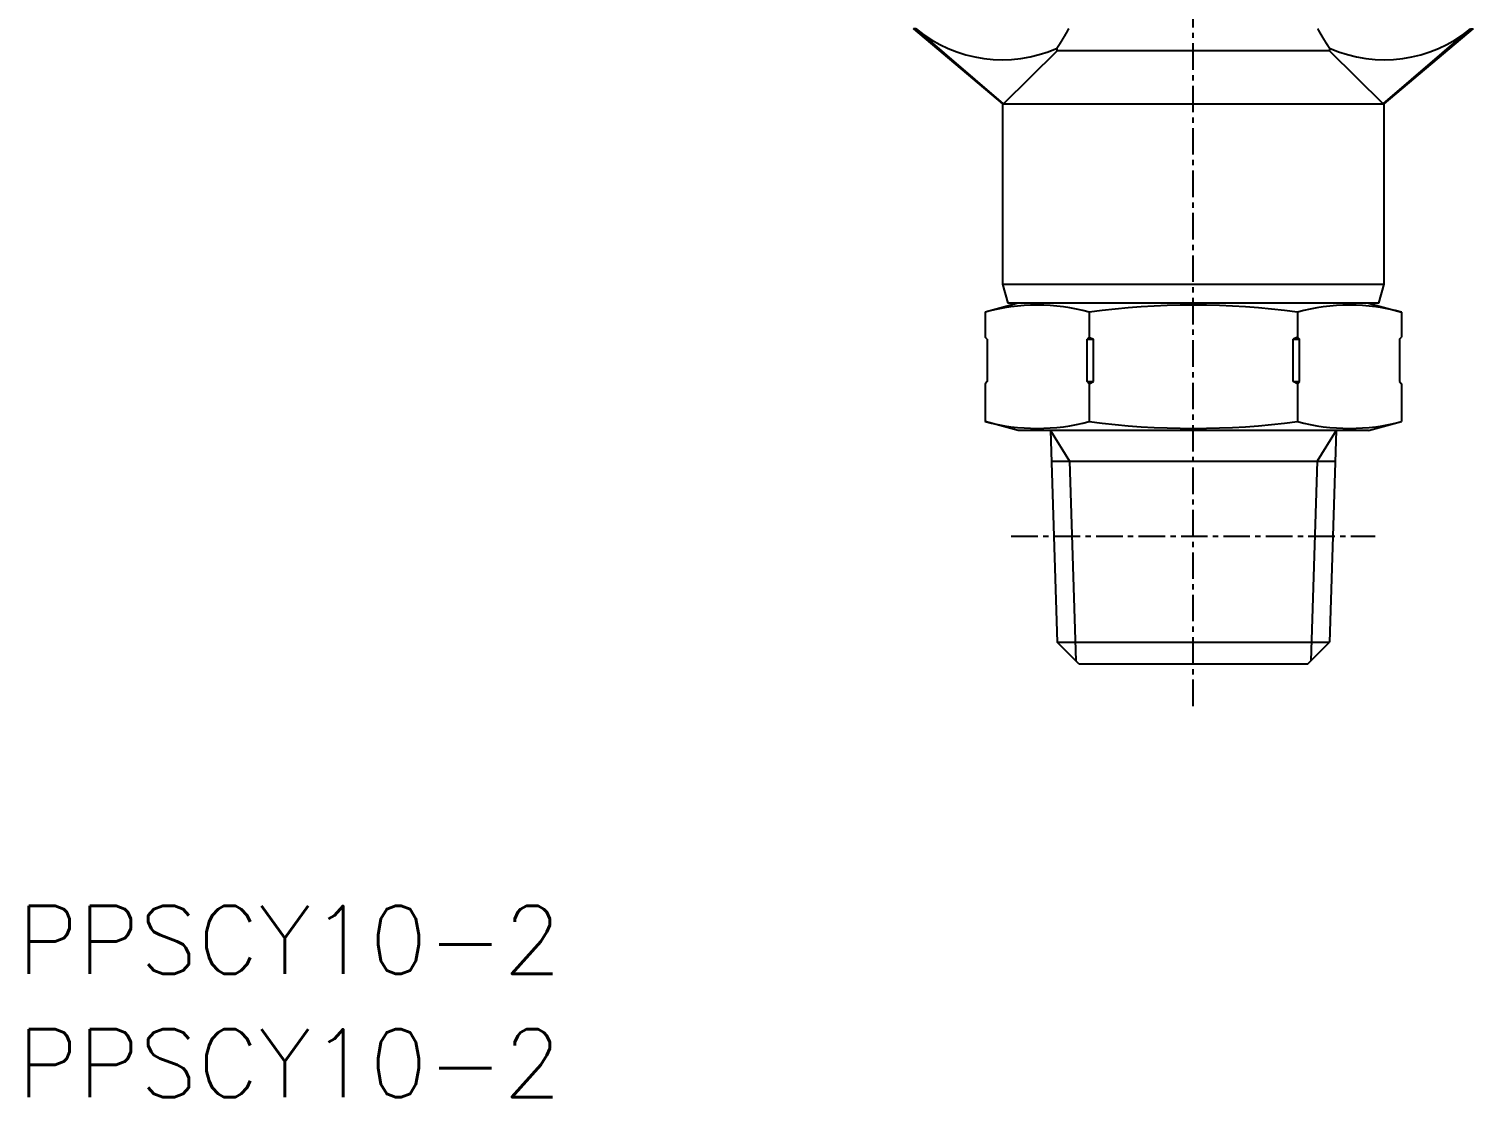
# Model space of a CAD drawing. Extents: x -16 to 106, y -22 to 85.
# Drawn here: x -15.8 to 52.3, y -21.8 to 28.6 of the extents above; entities that cross this region are included whole.
import ezdxf

# ---------------------------------------------------------------- set-up
doc = ezdxf.new("R2010")
doc.units = 0
doc.linetypes.add('CENTER', pattern=[2, 1.25, -0.25, 0.25, -0.25])
doc.layers.get('0').update_dxf_attribs({"linetype": 'CONTINUOUS'})
doc.layers.add('CENTER', color=1, linetype='CENTER')
doc.styles.get("Standard").update_dxf_attribs({"font": 'txt.shx'})

msp = doc.modelspace()

# ---------------------------------------------------------------- linework, layer by layer
at = {"color": 7, "linetype": 'CONTINUOUS'}
for p, q in [((25.89, 28.592), (30.079, 25.062)), ((30.134, 25.062), (26.011, 28.592)), ((48.023, 25.062), (52.146, 28.592)), ((48.079, 25.062), (52.267, 28.592)), ((30.134, 25.062), (32.656, 27.562)), ((32.656, 27.562), (32.656, 27.679)), ((45.501, 27.562), (32.656, 27.562)), ((45.501, 27.679), (45.501, 27.562)), ((45.501, 27.562), (48.023, 25.062)), ((30.079, 25.062), (30.079, 16.562)), ((30.079, 25.062), (48.079, 25.062)), ((48.079, 16.562), (48.079, 25.062)), ((30.079, 16.562), (48.079, 16.562)), ((30.079, 16.562), (30.329, 15.662)), ((47.829, 15.662), (48.079, 16.562)), ((30.829, 15.662), (29.264, 15.243)), ((47.829, 15.662), (30.329, 15.662)), ((47.329, 15.662), (48.894, 15.243)), ((29.264, 15.243), (29.264, 14.062)), ((34.171, 15.243), (34.171, 14.062)), ((43.986, 15.243), (43.986, 14.062)), ((48.894, 15.243), (48.894, 14.062)), ((29.364, 13.962), (29.264, 14.062)), ((29.364, 13.962), (29.364, 11.962)), ((34.171, 14.062), (34.07, 13.962)), ((34.07, 11.962), (34.07, 13.962)), ((34.07, 13.962), (34.374, 13.962)), ((34.171, 14.062), (34.374, 13.962)), ((34.374, 11.962), (34.374, 13.962)), ((43.986, 14.062), (43.783, 13.962)), ((43.783, 11.962), (43.783, 13.962)), ((43.783, 13.962), (44.088, 13.962)), ((43.986, 14.062), (44.088, 13.962)), ((44.088, 11.962), (44.088, 13.962)), ((48.794, 13.962), (48.894, 14.062)), ((48.794, 13.962), (48.794, 11.962)), ((29.364, 11.962), (29.264, 11.862)), ((29.264, 11.862), (29.264, 10.081)), ((34.171, 11.862), (34.07, 11.962)), ((34.07, 11.962), (34.374, 11.962)), ((34.171, 11.862), (34.374, 11.962)), ((34.171, 11.862), (34.171, 10.081)), ((43.986, 11.862), (43.783, 11.962)), ((43.783, 11.962), (44.088, 11.962)), ((43.986, 11.862), (44.088, 11.962)), ((43.986, 11.862), (43.986, 10.081)), ((48.794, 11.962), (48.894, 11.862)), ((48.894, 11.862), (48.894, 10.081)), ((30.829, 9.662), (29.264, 10.081)), ((47.329, 9.662), (30.829, 9.662)), ((32.344, 9.662), (32.656, -0.315)), ((45.813, 9.662), (45.501, -0.315)), ((47.329, 9.662), (48.894, 10.081)), ((32.39, 8.208), (45.768, 8.208)), ((33.679, -1.338), (32.656, -0.315)), ((32.656, -0.315), (45.501, -0.315)), ((44.479, -1.338), (45.501, -0.315)), ((33.679, -1.338), (44.479, -1.338))]:
    msp.add_line(p, q, dxfattribs=at)
at = {"color": 3, "linetype": 'CONTINUOUS'}
for p, q in [((32.344, 9.662), (33.246, 8.208)), ((45.813, 9.662), (44.912, 8.208)), ((33.246, 8.208), (33.54, -1.199)), ((44.912, 8.208), (44.618, -1.199))]:
    msp.add_line(p, q, dxfattribs=at)
at = {"color": 7}
for points in [[(26.011, 28.591, 0), (26.011, 28.591, 0), (26.011, 28.591, 0), (26.01, 28.591, 0), (26.01, 28.591, 0), (26.01, 28.591, 0), (26.009, 28.591, 0), (26.009, 28.591, 0), (26.009, 28.591, 0), (26.009, 28.591, 0), (26.008, 28.591, 0), (26.008, 28.591, 0), (26.008, 28.591, 0), (26.007, 28.591, 0), (26.007, 28.591, 0), (26.007, 28.591, 0), (26.006, 28.591, 0), (26.006, 28.591, 0), (26.006, 28.591, 0), (26.005, 28.591, 0), (26.005, 28.591, 0), (26.005, 28.591, 0), (26.004, 28.591, 0), (26.004, 28.591, 0), (26.004, 28.591, 0), (26.003, 28.591, 0), (26.003, 28.591, 0), (26.003, 28.591, 0), (26.003, 28.591, 0), (26.002, 28.591, 0), (26.002, 28.591, 0), (26.002, 28.591, 0), (26.001, 28.591, 0), (26.001, 28.591, 0), (26, 28.591, 0), (26, 28.591, 0), (26, 28.591, 0), (26, 28.591, 0), (25.999, 28.591, 0), (25.999, 28.591, 0), (25.999, 28.591, 0), (25.998, 28.591, 0), (25.998, 28.591, 0), (25.998, 28.591, 0), (25.997, 28.591, 0), (25.997, 28.591, 0), (25.997, 28.591, 0), (25.996, 28.591, 0), (25.996, 28.591, 0), (25.996, 28.591, 0), (25.995, 28.591, 0), (25.995, 28.591, 0), (25.995, 28.591, 0), (25.994, 28.591, 0), (25.994, 28.591, 0), (25.994, 28.591, 0), (25.994, 28.591, 0), (25.993, 28.591, 0), (25.993, 28.591, 0), (25.993, 28.591, 0), (25.992, 28.591, 0), (25.992, 28.591, 0), (25.992, 28.591, 0), (25.991, 28.591, 0), (25.991, 28.591, 0), (25.991, 28.591, 0), (25.99, 28.591, 0), (25.99, 28.591, 0), (25.99, 28.591, 0), (25.989, 28.591, 0), (25.989, 28.591, 0), (25.989, 28.591, 0), (25.988, 28.591, 0), (25.988, 28.591, 0), (25.988, 28.591, 0), (25.988, 28.591, 0), (25.987, 28.591, 0), (25.987, 28.591, 0), (25.986, 28.591, 0), (25.986, 28.591, 0), (25.986, 28.591, 0), (25.985, 28.591, 0), (25.985, 28.591, 0), (25.985, 28.591, 0), (25.985, 28.591, 0), (25.984, 28.591, 0), (25.984, 28.591, 0), (25.984, 28.591, 0), (25.983, 28.591, 0), (25.983, 28.591, 0), (25.983, 28.591, 0), (25.982, 28.591, 0), (25.982, 28.591, 0), (25.982, 28.591, 0), (25.981, 28.591, 0), (25.981, 28.591, 0), (25.981, 28.591, 0), (25.98, 28.591, 0), (25.98, 28.591, 0), (25.98, 28.591, 0), (25.98, 28.591, 0), (25.979, 28.591, 0), (25.979, 28.591, 0), (25.979, 28.591, 0), (25.978, 28.591, 0), (25.978, 28.591, 0), (25.978, 28.591, 0), (25.977, 28.591, 0), (25.977, 28.591, 0), (25.977, 28.591, 0), (25.976, 28.591, 0), (25.976, 28.591, 0), (25.976, 28.591, 0), (25.975, 28.591, 0), (25.975, 28.591, 0), (25.975, 28.591, 0), (25.974, 28.591, 0), (25.974, 28.591, 0), (25.974, 28.591, 0), (25.973, 28.591, 0), (25.973, 28.591, 0), (25.973, 28.591, 0), (25.973, 28.591, 0), (25.972, 28.591, 0), (25.972, 28.591, 0), (25.971, 28.591, 0), (25.971, 28.591, 0), (25.971, 28.591, 0), (25.971, 28.591, 0), (25.97, 28.591, 0), (25.97, 28.591, 0), (25.97, 28.591, 0), (25.969, 28.591, 0), (25.969, 28.591, 0), (25.969, 28.591, 0), (25.968, 28.591, 0), (25.968, 28.591, 0), (25.968, 28.591, 0), (25.967, 28.591, 0), (25.967, 28.591, 0), (25.967, 28.591, 0), (25.966, 28.591, 0), (25.966, 28.591, 0), (25.966, 28.591, 0), (25.965, 28.591, 0), (25.965, 28.591, 0), (25.965, 28.591, 0), (25.965, 28.591, 0), (25.964, 28.591, 0), (25.964, 28.591, 0), (25.963, 28.591, 0), (25.963, 28.591, 0), (25.963, 28.591, 0), (25.963, 28.591, 0), (25.962, 28.591, 0), (25.962, 28.591, 0), (25.962, 28.591, 0), (25.961, 28.591, 0), (25.961, 28.591, 0), (25.961, 28.591, 0), (25.96, 28.591, 0), (25.96, 28.591, 0), (25.96, 28.591, 0), (25.959, 28.591, 0), (25.959, 28.591, 0), (25.959, 28.591, 0), (25.958, 28.591, 0), (25.958, 28.591, 0), (25.958, 28.591, 0), (25.957, 28.591, 0), (25.957, 28.591, 0), (25.957, 28.591, 0), (25.956, 28.591, 0), (25.956, 28.591, 0), (25.956, 28.591, 0), (25.956, 28.591, 0), (25.955, 28.591, 0), (25.955, 28.591, 0), (25.955, 28.591, 0), (25.954, 28.591, 0), (25.954, 28.591, 0), (25.954, 28.591, 0), (25.953, 28.591, 0), (25.953, 28.591, 0), (25.953, 28.591, 0), (25.952, 28.591, 0), (25.952, 28.591, 0), (25.952, 28.591, 0), (25.951, 28.591, 0), (25.951, 28.59, 0), (25.951, 28.59, 0), (25.95, 28.59, 0), (25.95, 28.59, 0), (25.95, 28.59, 0), (25.95, 28.59, 0), (25.949, 28.59, 0), (25.949, 28.59, 0), (25.948, 28.59, 0), (25.948, 28.59, 0), (25.948, 28.59, 0), (25.948, 28.59, 0), (25.947, 28.59, 0), (25.947, 28.59, 0), (25.947, 28.59, 0), (25.946, 28.59, 0), (25.946, 28.59, 0), (25.946, 28.59, 0), (25.945, 28.59, 0), (25.945, 28.59, 0), (25.945, 28.59, 0), (25.944, 28.59, 0), (25.944, 28.59, 0), (25.944, 28.59, 0), (25.943, 28.59, 0), (25.943, 28.59, 0), (25.943, 28.59, 0), (25.942, 28.59, 0), (25.942, 28.59, 0), (25.942, 28.59, 0), (25.942, 28.59, 0), (25.941, 28.59, 0), (25.941, 28.59, 0), (25.941, 28.59, 0), (25.94, 28.59, 0), (25.94, 28.59, 0), (25.94, 28.59, 0), (25.939, 28.59, 0), (25.939, 28.59, 0), (25.939, 28.59, 0), (25.938, 28.59, 0), (25.938, 28.59, 0), (25.938, 28.59, 0), (25.937, 28.59, 0), (25.937, 28.59, 0), (25.937, 28.59, 0), (25.936, 28.59, 0), (25.936, 28.59, 0), (25.936, 28.59, 0), (25.935, 28.59, 0), (25.935, 28.59, 0), (25.935, 28.59, 0), (25.934, 28.59, 0), (25.934, 28.59, 0), (25.934, 28.59, 0), (25.933, 28.59, 0), (25.933, 28.59, 0), (25.933, 28.59, 0), (25.933, 28.59, 0), (25.932, 28.59, 0), (25.932, 28.59, 0), (25.932, 28.59, 0), (25.931, 28.59, 0), (25.931, 28.589, 0), (25.931, 28.589, 0), (25.93, 28.589, 0), (25.93, 28.589, 0), (25.93, 28.589, 0), (25.929, 28.589, 0), (25.929, 28.589, 0), (25.929, 28.589, 0), (25.928, 28.589, 0), (25.928, 28.589, 0), (25.928, 28.589, 0), (25.927, 28.589, 0), (25.927, 28.589, 0), (25.927, 28.589, 0), (25.927, 28.589, 0), (25.926, 28.589, 0), (25.926, 28.589, 0), (25.926, 28.589, 0), (25.925, 28.589, 0), (25.925, 28.589, 0), (25.925, 28.589, 0), (25.924, 28.589, 0), (25.924, 28.589, 0), (25.924, 28.589, 0), (25.923, 28.589, 0), (25.923, 28.589, 0), (25.923, 28.589, 0), (25.922, 28.589, 0), (25.922, 28.589, 0), (25.922, 28.589, 0), (25.921, 28.589, 0), (25.921, 28.589, 0), (25.921, 28.589, 0), (25.921, 28.589, 0), (25.92, 28.589, 0), (25.92, 28.589, 0), (25.919, 28.589, 0), (25.919, 28.588, 0), (25.919, 28.588, 0), (25.919, 28.588, 0), (25.918, 28.588, 0), (25.918, 28.588, 0), (25.918, 28.588, 0), (25.917, 28.588, 0), (25.917, 28.588, 0), (25.917, 28.588, 0), (25.916, 28.588, 0), (25.916, 28.588, 0), (25.916, 28.588, 0), (25.915, 28.588, 0), (25.915, 28.588, 0), (25.915, 28.588, 0), (25.915, 28.588, 0), (25.914, 28.588, 0), (25.914, 28.588, 0), (25.913, 28.588, 0), (25.913, 28.588, 0), (25.913, 28.588, 0), (25.913, 28.588, 0), (25.912, 28.588, 0), (25.912, 28.588, 0), (25.912, 28.588, 0), (25.911, 28.588, 0), (25.911, 28.588, 0), (25.911, 28.587, 0), (25.91, 28.587, 0), (25.91, 28.587, 0), (25.91, 28.587, 0), (25.909, 28.587, 0), (25.909, 28.587, 0), (25.909, 28.587, 0), (25.908, 28.587, 0), (25.908, 28.587, 0), (25.908, 28.587, 0), (25.907, 28.587, 0), (25.907, 28.587, 0), (25.907, 28.587, 0), (25.907, 28.587, 0), (25.906, 28.587, 0), (25.906, 28.587, 0), (25.905, 28.587, 0), (25.905, 28.587, 0), (25.905, 28.587, 0), (25.905, 28.587, 0), (25.904, 28.587, 0), (25.904, 28.587, 0), (25.904, 28.587, 0), (25.903, 28.587, 0), (25.903, 28.587, 0), (25.903, 28.587, 0), (25.902, 28.587, 0), (25.902, 28.587, 0), (25.902, 28.587, 0), (25.901, 28.587, 0), (25.901, 28.587, 0), (25.901, 28.587, 0), (25.9, 28.587, 0), (25.9, 28.587, 0), (25.9, 28.587, 0), (25.899, 28.587, 0), (25.899, 28.587, 0), (25.899, 28.587, 0), (25.898, 28.587, 0), (25.898, 28.588, 0), (25.898, 28.588, 0), (25.898, 28.588, 0), (25.897, 28.588, 0), (25.897, 28.588, 0), (25.897, 28.588, 0), (25.896, 28.588, 0), (25.896, 28.588, 0), (25.896, 28.588, 0), (25.895, 28.588, 0), (25.895, 28.588, 0), (25.895, 28.589, 0), (25.895, 28.589, 0), (25.894, 28.589, 0), (25.894, 28.589, 0), (25.894, 28.589, 0), (25.893, 28.589, 0), (25.893, 28.59, 0), (25.893, 28.59, 0), (25.893, 28.59, 0), (25.892, 28.59, 0), (25.892, 28.59, 0), (25.892, 28.59, 0), (25.892, 28.591, 0), (25.891, 28.591, 0), (25.891, 28.591, 0), (25.891, 28.591, 0), (25.89, 28.591, 0), (25.89, 28.591, 0)], [(32.656, 27.679, 0), (32.658, 27.683, 0), (32.66, 27.686, 0), (32.663, 27.689, 0), (32.665, 27.693, 0), (32.667, 27.696, 0), (32.669, 27.699, 0), (32.671, 27.703, 0), (32.673, 27.706, 0), (32.676, 27.709, 0), (32.678, 27.713, 0), (32.68, 27.716, 0), (32.682, 27.719, 0), (32.684, 27.723, 0), (32.687, 27.726, 0), (32.689, 27.729, 0), (32.691, 27.733, 0), (32.693, 27.736, 0), (32.695, 27.739, 0), (32.697, 27.743, 0), (32.7, 27.746, 0), (32.702, 27.75, 0), (32.704, 27.753, 0), (32.706, 27.756, 0), (32.708, 27.759, 0), (32.71, 27.763, 0), (32.712, 27.766, 0), (32.715, 27.77, 0), (32.717, 27.773, 0), (32.719, 27.776, 0), (32.721, 27.78, 0), (32.723, 27.783, 0), (32.725, 27.786, 0), (32.728, 27.79, 0), (32.73, 27.793, 0), (32.732, 27.796, 0), (32.734, 27.8, 0), (32.736, 27.803, 0), (32.738, 27.806, 0), (32.74, 27.81, 0), (32.743, 27.813, 0), (32.745, 27.817, 0), (32.747, 27.82, 0), (32.749, 27.823, 0), (32.751, 27.827, 0), (32.753, 27.83, 0), (32.755, 27.833, 0), (32.758, 27.837, 0), (32.76, 27.84, 0), (32.762, 27.843, 0), (32.764, 27.847, 0), (32.766, 27.85, 0), (32.768, 27.854, 0), (32.77, 27.857, 0), (32.773, 27.86, 0), (32.775, 27.864, 0), (32.777, 27.867, 0), (32.779, 27.87, 0), (32.781, 27.874, 0), (32.783, 27.877, 0), (32.785, 27.881, 0), (32.788, 27.884, 0), (32.79, 27.887, 0), (32.792, 27.891, 0), (32.794, 27.894, 0), (32.796, 27.897, 0), (32.798, 27.901, 0), (32.8, 27.904, 0), (32.802, 27.907, 0), (32.804, 27.911, 0), (32.807, 27.914, 0), (32.809, 27.918, 0), (32.811, 27.921, 0), (32.813, 27.924, 0), (32.815, 27.928, 0), (32.817, 27.931, 0), (32.819, 27.934, 0), (32.821, 27.938, 0), (32.824, 27.941, 0), (32.826, 27.945, 0), (32.828, 27.948, 0), (32.83, 27.951, 0), (32.832, 27.955, 0), (32.834, 27.958, 0), (32.836, 27.962, 0), (32.838, 27.965, 0), (32.84, 27.968, 0), (32.842, 27.972, 0), (32.844, 27.975, 0), (32.847, 27.978, 0), (32.849, 27.982, 0), (32.851, 27.985, 0), (32.853, 27.989, 0), (32.855, 27.992, 0), (32.857, 27.995, 0), (32.859, 27.999, 0), (32.861, 28.002, 0), (32.863, 28.006, 0), (32.865, 28.009, 0), (32.868, 28.012, 0), (32.87, 28.016, 0), (32.872, 28.019, 0), (32.874, 28.023, 0), (32.876, 28.026, 0), (32.878, 28.029, 0), (32.88, 28.033, 0), (32.882, 28.036, 0), (32.884, 28.04, 0), (32.886, 28.043, 0), (32.889, 28.046, 0), (32.891, 28.05, 0), (32.893, 28.053, 0), (32.895, 28.056, 0), (32.897, 28.06, 0), (32.899, 28.063, 0), (32.901, 28.067, 0), (32.903, 28.07, 0), (32.905, 28.073, 0), (32.907, 28.077, 0), (32.909, 28.08, 0), (32.911, 28.084, 0), (32.913, 28.087, 0), (32.916, 28.09, 0), (32.917, 28.094, 0), (32.92, 28.097, 0), (32.922, 28.101, 0), (32.924, 28.104, 0), (32.926, 28.108, 0), (32.928, 28.111, 0), (32.93, 28.114, 0), (32.932, 28.118, 0), (32.934, 28.121, 0), (32.936, 28.125, 0), (32.938, 28.128, 0), (32.94, 28.131, 0), (32.942, 28.135, 0), (32.944, 28.138, 0), (32.946, 28.142, 0), (32.949, 28.145, 0), (32.95, 28.148, 0), (32.953, 28.152, 0), (32.955, 28.155, 0), (32.957, 28.159, 0), (32.959, 28.162, 0), (32.961, 28.166, 0), (32.963, 28.169, 0), (32.965, 28.172, 0), (32.967, 28.176, 0), (32.969, 28.179, 0), (32.971, 28.183, 0), (32.973, 28.186, 0), (32.975, 28.189, 0), (32.977, 28.193, 0), (32.979, 28.196, 0), (32.981, 28.2, 0), (32.983, 28.203, 0), (32.985, 28.207, 0), (32.987, 28.21, 0), (32.989, 28.213, 0), (32.991, 28.217, 0), (32.993, 28.22, 0), (32.995, 28.224, 0), (32.998, 28.227, 0), (32.999, 28.231, 0), (33.002, 28.234, 0), (33.004, 28.237, 0), (33.006, 28.241, 0), (33.008, 28.244, 0), (33.01, 28.248, 0), (33.012, 28.251, 0), (33.014, 28.255, 0), (33.016, 28.258, 0), (33.018, 28.261, 0), (33.02, 28.265, 0), (33.022, 28.268, 0), (33.024, 28.272, 0), (33.026, 28.275, 0), (33.028, 28.279, 0), (33.03, 28.282, 0), (33.032, 28.285, 0), (33.034, 28.289, 0), (33.036, 28.292, 0), (33.038, 28.296, 0), (33.04, 28.299, 0), (33.042, 28.303, 0), (33.044, 28.306, 0), (33.046, 28.31, 0), (33.048, 28.313, 0), (33.05, 28.316, 0), (33.052, 28.32, 0), (33.054, 28.323, 0), (33.056, 28.327, 0), (33.058, 28.33, 0), (33.06, 28.334, 0), (33.062, 28.337, 0), (33.064, 28.341, 0), (33.066, 28.344, 0), (33.068, 28.347, 0), (33.07, 28.351, 0), (33.072, 28.354, 0), (33.074, 28.358, 0), (33.076, 28.361, 0), (33.078, 28.365, 0), (33.08, 28.368, 0), (33.082, 28.372, 0), (33.084, 28.375, 0), (33.086, 28.378, 0), (33.088, 28.382, 0), (33.09, 28.385, 0), (33.092, 28.389, 0), (33.094, 28.392, 0), (33.096, 28.396, 0), (33.098, 28.399, 0), (33.1, 28.403, 0), (33.102, 28.406, 0), (33.104, 28.41, 0), (33.106, 28.413, 0), (33.108, 28.416, 0), (33.11, 28.42, 0), (33.112, 28.423, 0), (33.114, 28.427, 0), (33.116, 28.43, 0), (33.118, 28.434, 0), (33.12, 28.437, 0), (33.122, 28.441, 0), (33.124, 28.444, 0), (33.126, 28.448, 0), (33.127, 28.451, 0), (33.13, 28.455, 0), (33.131, 28.458, 0), (33.133, 28.462, 0), (33.135, 28.465, 0), (33.137, 28.468, 0), (33.139, 28.472, 0), (33.141, 28.475, 0), (33.143, 28.479, 0), (33.145, 28.482, 0), (33.147, 28.486, 0), (33.149, 28.489, 0), (33.151, 28.493, 0), (33.153, 28.496, 0), (33.155, 28.5, 0), (33.157, 28.503, 0), (33.159, 28.507, 0), (33.161, 28.51, 0), (33.163, 28.514, 0), (33.165, 28.517, 0), (33.167, 28.521, 0), (33.169, 28.524, 0), (33.171, 28.527, 0), (33.172, 28.531, 0), (33.174, 28.535, 0), (33.176, 28.538, 0), (33.178, 28.541, 0), (33.18, 28.545, 0), (33.182, 28.548, 0), (33.184, 28.552, 0), (33.186, 28.555, 0), (33.188, 28.559, 0), (33.19, 28.562, 0), (33.192, 28.566, 0), (33.194, 28.569, 0), (33.196, 28.573, 0), (33.198, 28.576, 0), (33.2, 28.58, 0), (33.202, 28.583, 0), (33.203, 28.587, 0), (33.205, 28.59, 0), (33.207, 28.594, 0)], [(45.501, 27.679, 0), (45.499, 27.683, 0), (45.497, 27.686, 0), (45.495, 27.689, 0), (45.493, 27.693, 0), (45.49, 27.696, 0), (45.488, 27.699, 0), (45.486, 27.703, 0), (45.484, 27.706, 0), (45.482, 27.709, 0), (45.48, 27.713, 0), (45.477, 27.716, 0), (45.475, 27.719, 0), (45.473, 27.723, 0), (45.471, 27.726, 0), (45.469, 27.729, 0), (45.467, 27.733, 0), (45.464, 27.736, 0), (45.462, 27.739, 0), (45.46, 27.743, 0), (45.458, 27.746, 0), (45.456, 27.75, 0), (45.454, 27.753, 0), (45.451, 27.756, 0), (45.449, 27.759, 0), (45.447, 27.763, 0), (45.445, 27.766, 0), (45.443, 27.77, 0), (45.441, 27.773, 0), (45.438, 27.776, 0), (45.436, 27.78, 0), (45.434, 27.783, 0), (45.432, 27.786, 0), (45.43, 27.79, 0), (45.428, 27.793, 0), (45.426, 27.796, 0), (45.423, 27.8, 0), (45.421, 27.803, 0), (45.419, 27.806, 0), (45.417, 27.81, 0), (45.415, 27.813, 0), (45.413, 27.817, 0), (45.411, 27.82, 0), (45.408, 27.823, 0), (45.406, 27.827, 0), (45.404, 27.83, 0), (45.402, 27.833, 0), (45.4, 27.837, 0), (45.398, 27.84, 0), (45.396, 27.843, 0), (45.393, 27.847, 0), (45.391, 27.85, 0), (45.389, 27.854, 0), (45.387, 27.857, 0), (45.385, 27.86, 0), (45.383, 27.864, 0), (45.381, 27.867, 0), (45.379, 27.87, 0), (45.376, 27.874, 0), (45.374, 27.877, 0), (45.372, 27.881, 0), (45.37, 27.884, 0), (45.368, 27.887, 0), (45.366, 27.891, 0), (45.364, 27.894, 0), (45.361, 27.897, 0), (45.359, 27.901, 0), (45.357, 27.904, 0), (45.355, 27.907, 0), (45.353, 27.911, 0), (45.351, 27.914, 0), (45.349, 27.918, 0), (45.347, 27.921, 0), (45.344, 27.924, 0), (45.342, 27.928, 0), (45.34, 27.931, 0), (45.338, 27.934, 0), (45.336, 27.938, 0), (45.334, 27.941, 0), (45.332, 27.945, 0), (45.33, 27.948, 0), (45.328, 27.951, 0), (45.325, 27.955, 0), (45.323, 27.958, 0), (45.321, 27.962, 0), (45.319, 27.965, 0), (45.317, 27.968, 0), (45.315, 27.972, 0), (45.313, 27.975, 0), (45.311, 27.978, 0), (45.309, 27.982, 0), (45.307, 27.985, 0), (45.304, 27.989, 0), (45.302, 27.992, 0), (45.3, 27.995, 0), (45.298, 27.999, 0), (45.296, 28.002, 0), (45.294, 28.006, 0), (45.292, 28.009, 0), (45.29, 28.012, 0), (45.288, 28.016, 0), (45.286, 28.019, 0), (45.284, 28.023, 0), (45.282, 28.026, 0), (45.279, 28.029, 0), (45.277, 28.033, 0), (45.275, 28.036, 0), (45.273, 28.04, 0), (45.271, 28.043, 0), (45.269, 28.046, 0), (45.267, 28.05, 0), (45.265, 28.053, 0), (45.263, 28.056, 0), (45.261, 28.06, 0), (45.259, 28.063, 0), (45.257, 28.067, 0), (45.254, 28.07, 0), (45.252, 28.073, 0), (45.25, 28.077, 0), (45.248, 28.08, 0), (45.246, 28.084, 0), (45.244, 28.087, 0), (45.242, 28.09, 0), (45.24, 28.094, 0), (45.238, 28.097, 0), (45.236, 28.101, 0), (45.234, 28.104, 0), (45.232, 28.108, 0), (45.23, 28.111, 0), (45.227, 28.114, 0), (45.225, 28.118, 0), (45.223, 28.121, 0), (45.221, 28.125, 0), (45.219, 28.128, 0), (45.217, 28.131, 0), (45.215, 28.135, 0), (45.213, 28.138, 0), (45.211, 28.142, 0), (45.209, 28.145, 0), (45.207, 28.148, 0), (45.205, 28.152, 0), (45.203, 28.155, 0), (45.201, 28.159, 0), (45.199, 28.162, 0), (45.197, 28.166, 0), (45.195, 28.169, 0), (45.193, 28.172, 0), (45.191, 28.176, 0), (45.188, 28.179, 0), (45.187, 28.183, 0), (45.184, 28.186, 0), (45.182, 28.189, 0), (45.18, 28.193, 0), (45.178, 28.196, 0), (45.176, 28.2, 0), (45.174, 28.203, 0), (45.172, 28.207, 0), (45.17, 28.21, 0), (45.168, 28.213, 0), (45.166, 28.217, 0), (45.164, 28.22, 0), (45.162, 28.224, 0), (45.16, 28.227, 0), (45.158, 28.231, 0), (45.156, 28.234, 0), (45.154, 28.237, 0), (45.152, 28.241, 0), (45.15, 28.244, 0), (45.148, 28.248, 0), (45.146, 28.251, 0), (45.144, 28.255, 0), (45.142, 28.258, 0), (45.14, 28.261, 0), (45.138, 28.265, 0), (45.136, 28.268, 0), (45.134, 28.272, 0), (45.132, 28.275, 0), (45.13, 28.279, 0), (45.128, 28.282, 0), (45.126, 28.285, 0), (45.123, 28.289, 0), (45.121, 28.292, 0), (45.12, 28.296, 0), (45.117, 28.299, 0), (45.115, 28.303, 0), (45.114, 28.306, 0), (45.111, 28.31, 0), (45.109, 28.313, 0), (45.108, 28.316, 0), (45.105, 28.32, 0), (45.103, 28.323, 0), (45.101, 28.327, 0), (45.099, 28.33, 0), (45.097, 28.334, 0), (45.095, 28.337, 0), (45.093, 28.341, 0), (45.091, 28.344, 0), (45.089, 28.347, 0), (45.087, 28.351, 0), (45.085, 28.354, 0), (45.084, 28.358, 0), (45.081, 28.361, 0), (45.08, 28.365, 0), (45.078, 28.368, 0), (45.075, 28.372, 0), (45.074, 28.375, 0), (45.072, 28.378, 0), (45.069, 28.382, 0), (45.068, 28.385, 0), (45.066, 28.389, 0), (45.064, 28.392, 0), (45.062, 28.396, 0), (45.06, 28.399, 0), (45.058, 28.403, 0), (45.056, 28.406, 0), (45.054, 28.41, 0), (45.052, 28.413, 0), (45.05, 28.416, 0), (45.048, 28.42, 0), (45.046, 28.423, 0), (45.044, 28.427, 0), (45.042, 28.43, 0), (45.04, 28.434, 0), (45.038, 28.437, 0), (45.036, 28.441, 0), (45.034, 28.444, 0), (45.032, 28.448, 0), (45.03, 28.451, 0), (45.028, 28.455, 0), (45.026, 28.458, 0), (45.024, 28.462, 0), (45.022, 28.465, 0), (45.02, 28.468, 0), (45.018, 28.472, 0), (45.016, 28.475, 0), (45.014, 28.479, 0), (45.012, 28.482, 0), (45.01, 28.486, 0), (45.008, 28.489, 0), (45.006, 28.493, 0), (45.005, 28.496, 0), (45.002, 28.5, 0), (45.001, 28.503, 0), (44.999, 28.507, 0), (44.997, 28.51, 0), (44.995, 28.514, 0), (44.993, 28.517, 0), (44.991, 28.521, 0), (44.989, 28.524, 0), (44.987, 28.527, 0), (44.985, 28.531, 0), (44.983, 28.535, 0), (44.981, 28.538, 0), (44.979, 28.541, 0), (44.977, 28.545, 0), (44.975, 28.548, 0), (44.973, 28.552, 0), (44.971, 28.555, 0), (44.969, 28.559, 0), (44.968, 28.562, 0), (44.966, 28.566, 0), (44.964, 28.569, 0), (44.962, 28.573, 0), (44.96, 28.576, 0), (44.958, 28.58, 0), (44.956, 28.583, 0), (44.954, 28.587, 0), (44.952, 28.59, 0), (44.95, 28.594, 0)], [(52.146, 28.591, 0), (52.146, 28.591, 0), (52.147, 28.591, 0), (52.147, 28.591, 0), (52.147, 28.591, 0), (52.148, 28.591, 0), (52.148, 28.591, 0), (52.148, 28.591, 0), (52.149, 28.591, 0), (52.149, 28.591, 0), (52.149, 28.591, 0), (52.15, 28.591, 0), (52.15, 28.591, 0), (52.15, 28.591, 0), (52.151, 28.591, 0), (52.151, 28.591, 0), (52.151, 28.591, 0), (52.151, 28.591, 0), (52.152, 28.591, 0), (52.152, 28.591, 0), (52.153, 28.591, 0), (52.153, 28.591, 0), (52.153, 28.591, 0), (52.153, 28.591, 0), (52.154, 28.591, 0), (52.154, 28.591, 0), (52.154, 28.591, 0), (52.155, 28.591, 0), (52.155, 28.591, 0), (52.155, 28.591, 0), (52.156, 28.591, 0), (52.156, 28.591, 0), (52.156, 28.591, 0), (52.157, 28.591, 0), (52.157, 28.591, 0), (52.157, 28.591, 0), (52.158, 28.591, 0), (52.158, 28.591, 0), (52.158, 28.591, 0), (52.158, 28.591, 0), (52.159, 28.591, 0), (52.159, 28.591, 0), (52.16, 28.591, 0), (52.16, 28.591, 0), (52.16, 28.591, 0), (52.16, 28.591, 0), (52.161, 28.591, 0), (52.161, 28.591, 0), (52.161, 28.591, 0), (52.162, 28.591, 0), (52.162, 28.591, 0), (52.162, 28.591, 0), (52.163, 28.591, 0), (52.163, 28.591, 0), (52.163, 28.591, 0), (52.164, 28.591, 0), (52.164, 28.591, 0), (52.164, 28.591, 0), (52.165, 28.591, 0), (52.165, 28.591, 0), (52.165, 28.591, 0), (52.166, 28.591, 0), (52.166, 28.591, 0), (52.166, 28.591, 0), (52.166, 28.591, 0), (52.167, 28.591, 0), (52.167, 28.591, 0), (52.167, 28.591, 0), (52.168, 28.591, 0), (52.168, 28.591, 0), (52.168, 28.591, 0), (52.169, 28.591, 0), (52.169, 28.591, 0), (52.169, 28.591, 0), (52.17, 28.591, 0), (52.17, 28.591, 0), (52.17, 28.591, 0), (52.171, 28.591, 0), (52.171, 28.591, 0), (52.171, 28.591, 0), (52.172, 28.591, 0), (52.172, 28.591, 0), (52.172, 28.591, 0), (52.173, 28.591, 0), (52.173, 28.591, 0), (52.173, 28.591, 0), (52.173, 28.591, 0), (52.174, 28.591, 0), (52.174, 28.591, 0), (52.175, 28.591, 0), (52.175, 28.591, 0), (52.175, 28.591, 0), (52.175, 28.591, 0), (52.176, 28.591, 0), (52.176, 28.591, 0), (52.176, 28.591, 0), (52.177, 28.591, 0), (52.177, 28.591, 0), (52.177, 28.591, 0), (52.178, 28.591, 0), (52.178, 28.591, 0), (52.178, 28.591, 0), (52.179, 28.591, 0), (52.179, 28.591, 0), (52.179, 28.591, 0), (52.18, 28.591, 0), (52.18, 28.591, 0), (52.18, 28.591, 0), (52.181, 28.591, 0), (52.181, 28.591, 0), (52.181, 28.591, 0), (52.181, 28.591, 0), (52.182, 28.591, 0), (52.182, 28.591, 0), (52.182, 28.591, 0), (52.183, 28.591, 0), (52.183, 28.591, 0), (52.183, 28.591, 0), (52.184, 28.591, 0), (52.184, 28.591, 0), (52.184, 28.591, 0), (52.185, 28.591, 0), (52.185, 28.591, 0), (52.185, 28.591, 0), (52.186, 28.591, 0), (52.186, 28.591, 0), (52.186, 28.591, 0), (52.187, 28.591, 0), (52.187, 28.591, 0), (52.187, 28.591, 0), (52.188, 28.591, 0), (52.188, 28.591, 0), (52.188, 28.591, 0), (52.188, 28.591, 0), (52.189, 28.591, 0), (52.189, 28.591, 0), (52.19, 28.591, 0), (52.19, 28.591, 0), (52.19, 28.591, 0), (52.19, 28.591, 0), (52.191, 28.591, 0), (52.191, 28.591, 0), (52.191, 28.591, 0), (52.192, 28.591, 0), (52.192, 28.591, 0), (52.192, 28.591, 0), (52.193, 28.591, 0), (52.193, 28.591, 0), (52.193, 28.591, 0), (52.194, 28.591, 0), (52.194, 28.591, 0), (52.194, 28.591, 0), (52.195, 28.591, 0), (52.195, 28.591, 0), (52.195, 28.591, 0), (52.196, 28.591, 0), (52.196, 28.591, 0), (52.196, 28.591, 0), (52.197, 28.591, 0), (52.197, 28.591, 0), (52.197, 28.591, 0), (52.197, 28.591, 0), (52.198, 28.591, 0), (52.198, 28.591, 0), (52.198, 28.591, 0), (52.199, 28.591, 0), (52.199, 28.591, 0), (52.199, 28.591, 0), (52.2, 28.591, 0), (52.2, 28.591, 0), (52.2, 28.591, 0), (52.201, 28.591, 0), (52.201, 28.591, 0), (52.201, 28.591, 0), (52.202, 28.591, 0), (52.202, 28.591, 0), (52.202, 28.591, 0), (52.203, 28.591, 0), (52.203, 28.591, 0), (52.203, 28.591, 0), (52.203, 28.591, 0), (52.204, 28.591, 0), (52.204, 28.591, 0), (52.205, 28.591, 0), (52.205, 28.591, 0), (52.205, 28.591, 0), (52.205, 28.591, 0), (52.206, 28.591, 0), (52.206, 28.591, 0), (52.206, 28.59, 0), (52.207, 28.59, 0), (52.207, 28.59, 0), (52.207, 28.59, 0), (52.208, 28.59, 0), (52.208, 28.59, 0), (52.208, 28.59, 0), (52.209, 28.59, 0), (52.209, 28.59, 0), (52.209, 28.59, 0), (52.21, 28.59, 0), (52.21, 28.59, 0), (52.21, 28.59, 0), (52.211, 28.59, 0), (52.211, 28.59, 0), (52.211, 28.59, 0), (52.212, 28.59, 0), (52.212, 28.59, 0), (52.212, 28.59, 0), (52.212, 28.59, 0), (52.213, 28.59, 0), (52.213, 28.59, 0), (52.213, 28.59, 0), (52.214, 28.59, 0), (52.214, 28.59, 0), (52.214, 28.59, 0), (52.215, 28.59, 0), (52.215, 28.59, 0), (52.215, 28.59, 0), (52.216, 28.59, 0), (52.216, 28.59, 0), (52.216, 28.59, 0), (52.217, 28.59, 0), (52.217, 28.59, 0), (52.217, 28.59, 0), (52.218, 28.59, 0), (52.218, 28.59, 0), (52.218, 28.59, 0), (52.218, 28.59, 0), (52.219, 28.59, 0), (52.219, 28.59, 0), (52.219, 28.59, 0), (52.22, 28.59, 0), (52.22, 28.59, 0), (52.22, 28.59, 0), (52.221, 28.59, 0), (52.221, 28.59, 0), (52.221, 28.59, 0), (52.222, 28.59, 0), (52.222, 28.59, 0), (52.222, 28.59, 0), (52.223, 28.59, 0), (52.223, 28.59, 0), (52.223, 28.59, 0), (52.224, 28.59, 0), (52.224, 28.59, 0), (52.224, 28.59, 0), (52.225, 28.59, 0), (52.225, 28.59, 0), (52.225, 28.59, 0), (52.225, 28.59, 0), (52.226, 28.59, 0), (52.226, 28.59, 0), (52.227, 28.589, 0), (52.227, 28.589, 0), (52.227, 28.589, 0), (52.227, 28.589, 0), (52.228, 28.589, 0), (52.228, 28.589, 0), (52.228, 28.589, 0), (52.229, 28.589, 0), (52.229, 28.589, 0), (52.229, 28.589, 0), (52.23, 28.589, 0), (52.23, 28.589, 0), (52.23, 28.589, 0), (52.231, 28.589, 0), (52.231, 28.589, 0), (52.231, 28.589, 0), (52.232, 28.589, 0), (52.232, 28.589, 0), (52.232, 28.589, 0), (52.233, 28.589, 0), (52.233, 28.589, 0), (52.233, 28.589, 0), (52.233, 28.589, 0), (52.234, 28.589, 0), (52.234, 28.589, 0), (52.234, 28.589, 0), (52.235, 28.589, 0), (52.235, 28.589, 0), (52.235, 28.589, 0), (52.236, 28.589, 0), (52.236, 28.589, 0), (52.236, 28.589, 0), (52.237, 28.589, 0), (52.237, 28.589, 0), (52.237, 28.589, 0), (52.238, 28.589, 0), (52.238, 28.589, 0), (52.238, 28.588, 0), (52.239, 28.588, 0), (52.239, 28.588, 0), (52.239, 28.588, 0), (52.239, 28.588, 0), (52.24, 28.588, 0), (52.24, 28.588, 0), (52.24, 28.588, 0), (52.241, 28.588, 0), (52.241, 28.588, 0), (52.241, 28.588, 0), (52.242, 28.588, 0), (52.242, 28.588, 0), (52.242, 28.588, 0), (52.243, 28.588, 0), (52.243, 28.588, 0), (52.243, 28.588, 0), (52.244, 28.588, 0), (52.244, 28.588, 0), (52.244, 28.588, 0), (52.245, 28.588, 0), (52.245, 28.588, 0), (52.245, 28.588, 0), (52.246, 28.588, 0), (52.246, 28.588, 0), (52.246, 28.588, 0), (52.246, 28.588, 0), (52.247, 28.587, 0), (52.247, 28.587, 0), (52.248, 28.587, 0), (52.248, 28.587, 0), (52.248, 28.587, 0), (52.248, 28.587, 0), (52.249, 28.587, 0), (52.249, 28.587, 0), (52.249, 28.587, 0), (52.25, 28.587, 0), (52.25, 28.587, 0), (52.25, 28.587, 0), (52.251, 28.587, 0), (52.251, 28.587, 0), (52.251, 28.587, 0), (52.252, 28.587, 0), (52.252, 28.587, 0), (52.252, 28.587, 0), (52.253, 28.587, 0), (52.253, 28.587, 0), (52.253, 28.587, 0), (52.254, 28.587, 0), (52.254, 28.587, 0), (52.254, 28.587, 0), (52.255, 28.587, 0), (52.255, 28.587, 0), (52.255, 28.587, 0), (52.255, 28.587, 0), (52.256, 28.587, 0), (52.256, 28.587, 0), (52.256, 28.587, 0), (52.257, 28.587, 0), (52.257, 28.587, 0), (52.257, 28.587, 0), (52.258, 28.587, 0), (52.258, 28.587, 0), (52.258, 28.587, 0), (52.259, 28.587, 0), (52.259, 28.587, 0), (52.259, 28.588, 0), (52.26, 28.588, 0), (52.26, 28.588, 0), (52.26, 28.588, 0), (52.261, 28.588, 0), (52.261, 28.588, 0), (52.261, 28.588, 0), (52.261, 28.588, 0), (52.262, 28.588, 0), (52.262, 28.588, 0), (52.262, 28.588, 0), (52.263, 28.589, 0), (52.263, 28.589, 0), (52.263, 28.589, 0), (52.264, 28.589, 0), (52.264, 28.589, 0), (52.264, 28.589, 0), (52.264, 28.59, 0), (52.265, 28.59, 0), (52.265, 28.59, 0), (52.265, 28.59, 0), (52.265, 28.59, 0), (52.266, 28.59, 0), (52.266, 28.591, 0), (52.266, 28.591, 0), (52.266, 28.591, 0), (52.267, 28.591, 0), (52.267, 28.591, 0), (52.267, 28.591, 0)]]:
    msp.add_polyline3d(points, dxfattribs=at)
at = {"color": 7, "linetype": 'CONTINUOUS'}
for centre, radius, start, end in [((30.079, 33.562), 6.423, 230.70718, 293.65935), ((48.079, 33.562), 6.423, 246.34065, 309.29282), ((31.718, 6.085), 9.481, 75, 105), ((39.079, -21.872), 37.438, 82.46773, 97.53227), ((46.44, 6.085), 9.481, 75, 105), ((31.718, 19.239), 9.481, 255, 285), ((39.079, 47.196), 37.438, 262.46773, 277.53227), ((46.44, 19.239), 9.481, 255, 285)]:
    msp.add_arc(centre, radius, start, end, dxfattribs=at)
at = {"layer": 'CENTER', "color": 1, "linetype": 'CENTER'}
for p, q in [((39.079, -3.338), (39.079, 44.412)), ((30.5, 4.672), (47.657, 4.672))]:
    msp.add_line(p, q, dxfattribs=at)

# ---------------------------------------------------------------- texts
at = {"color": 7, "linetype": 'CONTINUOUS'}
for p in [(-16.354, -15.95), (-16.354, -21.768)]:
    msp.add_text('PPSCY10-2', height=3.2, dxfattribs=at).set_placement(p)

doc.saveas('drawing.dxf')
